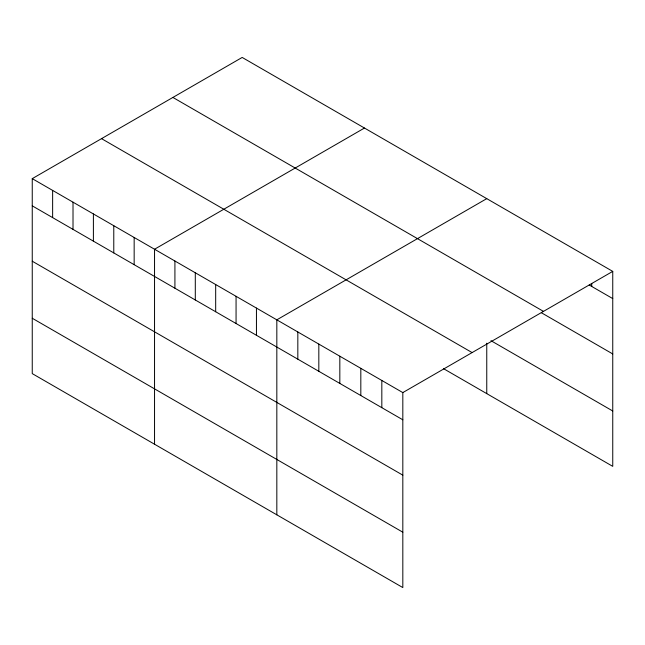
<?xml version="1.0" encoding="UTF-8"?>
<svg xmlns="http://www.w3.org/2000/svg" width="645" height="645" viewBox="0 0 645 645"><rect width="100%" height="100%" fill="white"/><g stroke="black" fill="none" stroke-linecap="round" stroke-linejoin="round"><path stroke-width="0.97" d="M32.25 178.641L402.819 392.587L402.819 587.563L32.25 373.616L32.25 178.641L242.181 57.437L612.75 271.384L612.75 466.359L443.446 368.618M364.465 128.041L154.542 249.244L154.542 444.22M486.757 198.644L276.826 319.839L276.826 514.823M402.819 392.587L612.75 271.384M589.232 285.009L612.75 298.587M172.9 97.435L543.477 311.382M541.357 312.728L612.75 353.952M490.958 340.681L612.75 410.994M101.523 138.643L472.1 352.589M32.25 205.844L402.819 419.79M32.25 261.209L402.819 475.155M32.25 318.251L402.819 532.198M591.747 283.437L591.747 286.461M486.757 343.196L486.757 393.619M381.824 380.461L381.824 407.664M360.821 368.335L360.821 395.538M339.826 356.217L339.826 383.42M318.824 344.091L318.824 371.294M297.829 331.965L297.829 359.168M256.444 308.076L256.444 335.279M236.062 296.305L236.062 323.516M215.68 284.542L215.68 311.745M195.298 272.771L195.298 299.981M174.916 261.007L174.916 288.21M134.16 237.473L134.16 264.676M113.778 225.71L113.778 252.913M93.396 213.938L93.396 241.141M73.014 202.175L73.014 229.378M52.632 190.404L52.632 217.607"/></g></svg>
